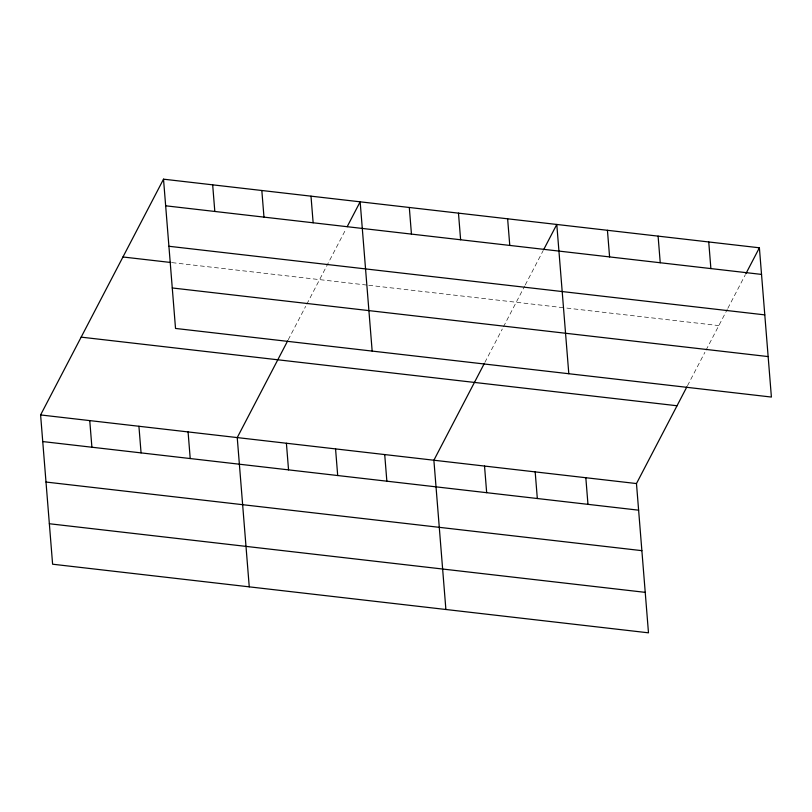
<?xml version="1.0" encoding="UTF-8"?>
<svg xmlns="http://www.w3.org/2000/svg" width="812" height="812" viewBox="0 0 812 812"><rect width="100%" height="100%" fill="white"/><g stroke="black" fill="none" stroke-linecap="round" stroke-linejoin="round"><path stroke-width="0.61" stroke-dasharray="4.06 3.04" d="M288.25 339.741L305.657 306.347M306.824 304.114L346.064 228.832M484.886 362.385L502.303 328.982M503.46 326.759L524.684 286.057M525.242 284.971L543.269 250.4M687.49 385.71L704.897 352.317M706.064 350.084L727.278 309.382M727.846 308.306L745.304 274.801M172.114 262.641L367.521 285.144M368.749 285.286L564.411 307.809M566.877 308.093L718.833 325.592"/><path stroke-width="1.22" d="M686.901 386.827L636.476 483.556L648.483 632.822L52.607 564.208L40.6 414.942L163.516 179.178L759.393 247.792L771.4 397.058L175.524 328.444L163.516 179.178M287.671 340.857L237.236 437.587L249.254 586.853M347.191 226.67L360.152 201.823L372.16 351.078M484.307 363.502L433.882 460.231L445.889 609.497M543.837 249.314L556.788 224.457L568.806 373.723M745.873 273.725L759.393 247.792M165.658 205.801L761.534 274.415M168.916 246.269L764.792 314.883M122.947 256.978L170.885 262.499M172.266 287.966L768.142 356.58M81.159 337.142L677.035 405.756M40.6 414.942L636.476 483.556M42.742 441.566L638.618 510.18M46 482.044L641.876 550.658M49.349 523.74L645.236 592.354M708.744 241.956L710.886 268.579M658.096 236.13L660.237 262.753M607.437 230.293L609.589 256.917M585.828 477.73L587.969 504.353M535.179 471.894L537.321 498.517M507.632 218.804L509.774 245.427M484.531 466.068L486.672 492.681M458.475 213.14L460.617 239.763M409.309 207.476L411.451 234.1M384.715 454.568L386.857 481.191M335.559 448.914L337.701 475.538M310.996 196.159L313.138 222.782M286.403 443.25L288.544 469.874M261.829 190.495L263.971 217.119M212.673 184.842L214.815 211.465M188.079 431.933L190.221 458.547M138.923 426.27L141.065 452.893M89.756 420.606L91.898 447.229"/></g></svg>
